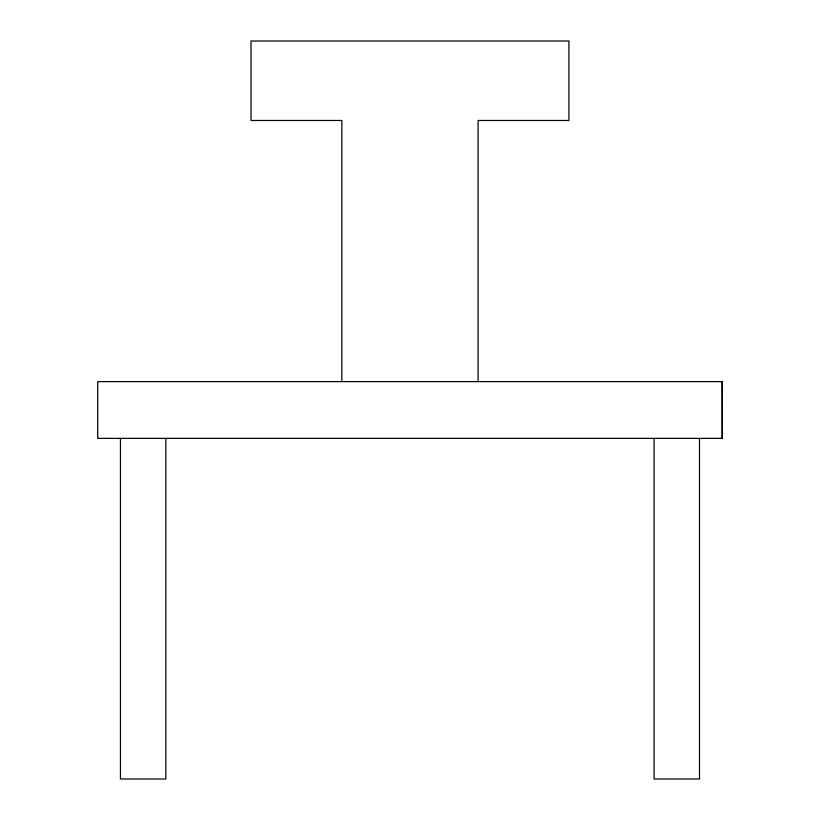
<?xml version="1.0" encoding="UTF-8"?>
<svg xmlns="http://www.w3.org/2000/svg" width="820" height="820" viewBox="0 0 820 820"><rect width="100%" height="100%" fill="white"/><g stroke="black" fill="none" stroke-linecap="round" stroke-linejoin="round"><path stroke-width="1.23" d="M722.194 438.382L722.194 381.618L97.734 381.618L97.734 438.382L722.266 438.382L722.194 381.618M699.491 438.382L699.491 779L654.073 779L654.073 438.382M478.091 381.618L478.091 120.478L568.916 120.478L568.916 41L251.012 41L251.012 120.478L341.848 120.478L341.848 381.618M165.855 438.382L165.855 779L120.448 779L120.448 438.382"/></g></svg>
